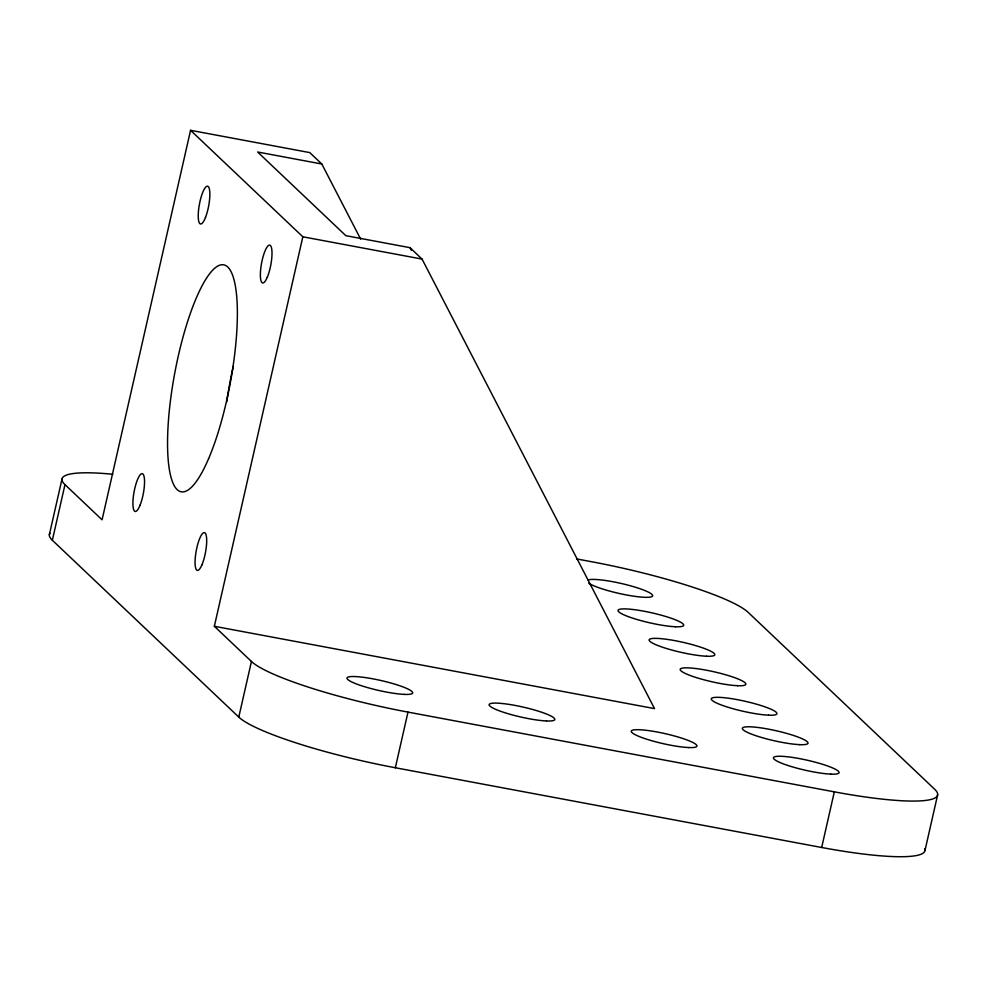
<?xml version="1.0" encoding="UTF-8"?>
<svg xmlns="http://www.w3.org/2000/svg" width="987" height="987" viewBox="0 0 987 987"><rect width="100%" height="100%" fill="white"/><g stroke="black" fill="none" stroke-linecap="round" stroke-linejoin="round"><path stroke-width="1.48" d="M49.35 534.707L61.996 479.065M924.819 848.734A134.688 20.369 12.8 0 1 821.677 847.488L395.343 767.75A134.738 20.382 12.8 0 1 238.792 717.105L52.348 540.259L64.982 484.617A134.738 20.382 12.8 0 1 112.826 474.278M360.674 239.15L321.811 164.002L309.782 152.603L190.565 130.309L102.08 519.804L64.982 484.617M576.618 558.926L591.744 561.751A134.688 20.369 12.8 0 1 748.195 612.384L934.64 789.23A134.688 20.369 12.8 0 1 834.323 791.845L407.989 712.108A134.738 20.382 12.8 0 1 251.438 661.463L214.352 626.289L302.836 236.794L190.565 130.309M238.792 717.105L251.438 661.463M395.343 767.75L407.989 712.108M821.677 847.488L834.323 791.845M925.004 850.424L937.65 794.782M321.811 164.002L257.619 151.998L345.832 235.671L410.024 247.675L422.054 259.087L654.529 708.604L214.352 626.289M302.836 236.794L422.054 259.087M588.733 583.132L589.202 583.49A33.669 5.095 12.8 0 0 640.625 597.024L644.351 597.283A33.669 5.095 12.8 0 0 652.604 595.346L651.901 594.371A33.669 5.095 12.8 0 0 603.217 580.183L598.986 579.714A33.669 5.095 12.8 0 0 588.018 579.998M410.024 247.675L411.443 250.414M52.348 540.259A134.738 20.382 12.8 0 1 49.967 533.214M226.702 401.869A115.454 28.191 -79.4 0 1 233.29 366.325M675.429 626.757L671.703 626.498A33.669 5.095 12.8 0 1 620.28 612.964L618.787 611.841A33.669 5.095 12.8 0 1 630.064 609.189L634.296 609.658A33.669 5.095 12.8 0 1 682.979 623.846L683.683 624.82A33.669 5.095 12.8 0 1 675.429 626.757M706.495 656.232L702.781 655.973A33.669 5.095 12.8 0 1 651.358 642.438L649.865 641.316A33.669 5.095 12.8 0 1 661.13 638.663L665.361 639.132A33.669 5.095 12.8 0 1 714.057 653.32L714.761 654.295A33.669 5.095 12.8 0 1 706.495 656.232M737.573 685.706L733.859 685.447A33.669 5.095 12.8 0 1 682.424 671.913L680.931 670.79A33.669 5.095 12.8 0 1 692.208 668.137L696.44 668.606A33.669 5.095 12.8 0 1 745.123 682.794L745.827 683.769A33.669 5.095 12.8 0 1 737.573 685.706M768.651 715.18L764.925 714.921A33.669 5.095 12.8 0 1 713.502 701.387L712.009 700.264A33.669 5.095 12.8 0 1 723.286 697.612L727.518 698.08A33.669 5.095 12.8 0 1 776.201 712.269L776.905 713.243A33.669 5.095 12.8 0 1 768.651 715.18M404.362 694.392L400.648 694.132A33.669 5.095 12.8 0 1 349.225 680.586L347.732 679.475A33.669 5.095 12.8 0 1 358.997 676.823L363.228 677.292A33.669 5.095 12.8 0 1 411.924 691.48L412.628 692.442A33.669 5.095 12.8 0 1 404.362 694.392M546.514 720.966L542.788 720.707A33.669 5.095 12.8 0 1 491.366 707.173L489.873 706.05A33.669 5.095 12.8 0 1 501.149 703.398L505.381 703.867A33.669 5.095 12.8 0 1 554.065 718.055L554.768 719.029A33.669 5.095 12.8 0 1 546.514 720.966M799.729 744.654L796.003 744.395A33.669 5.095 12.8 0 1 744.58 730.861L743.088 729.738A33.669 5.095 12.8 0 1 754.364 727.086L758.596 727.555A33.669 5.095 12.8 0 1 807.28 741.743L807.983 742.717A33.669 5.095 12.8 0 1 799.729 744.654M688.655 747.554L684.941 747.295A33.669 5.095 12.8 0 1 633.506 733.748L632.013 732.638A33.669 5.095 12.8 0 1 643.29 729.985L647.521 730.454A33.669 5.095 12.8 0 1 696.205 744.642L696.908 745.604A33.669 5.095 12.8 0 1 688.655 747.554M830.795 774.129L827.081 773.87A33.669 5.095 12.8 0 1 775.659 760.335L774.166 759.213A33.669 5.095 12.8 0 1 785.43 756.56L789.662 757.029A33.669 5.095 12.8 0 1 838.358 771.217L839.061 772.192A33.669 5.095 12.8 0 1 830.795 774.129M208.602 458.671A115.454 28.191 -79.4 0 0 229.144 268.587A115.454 28.191 -79.4 0 0 169.628 407.643A115.454 28.191 -79.4 0 0 208.602 458.671M267.28 277.261A19.246 4.701 -79.4 0 0 270.598 245.689A19.246 4.701 -79.4 0 0 260.691 269.13A19.246 4.701 -79.4 0 0 267.28 277.261M205.469 217.498A19.246 4.701 -79.4 0 0 208.208 186.494A19.246 4.701 -79.4 0 0 198.449 211.243A19.246 4.701 -79.4 0 0 205.469 217.498M201.829 565.058A19.246 4.701 -79.4 0 0 205.37 533.288A19.246 4.701 -79.4 0 0 195.426 556.187A19.246 4.701 -79.4 0 0 201.829 565.058M140.092 505.134A19.246 4.701 -79.4 0 0 142.942 474.019A19.246 4.701 -79.4 0 0 133.146 498.546A19.246 4.701 -79.4 0 0 140.092 505.134"/></g></svg>
